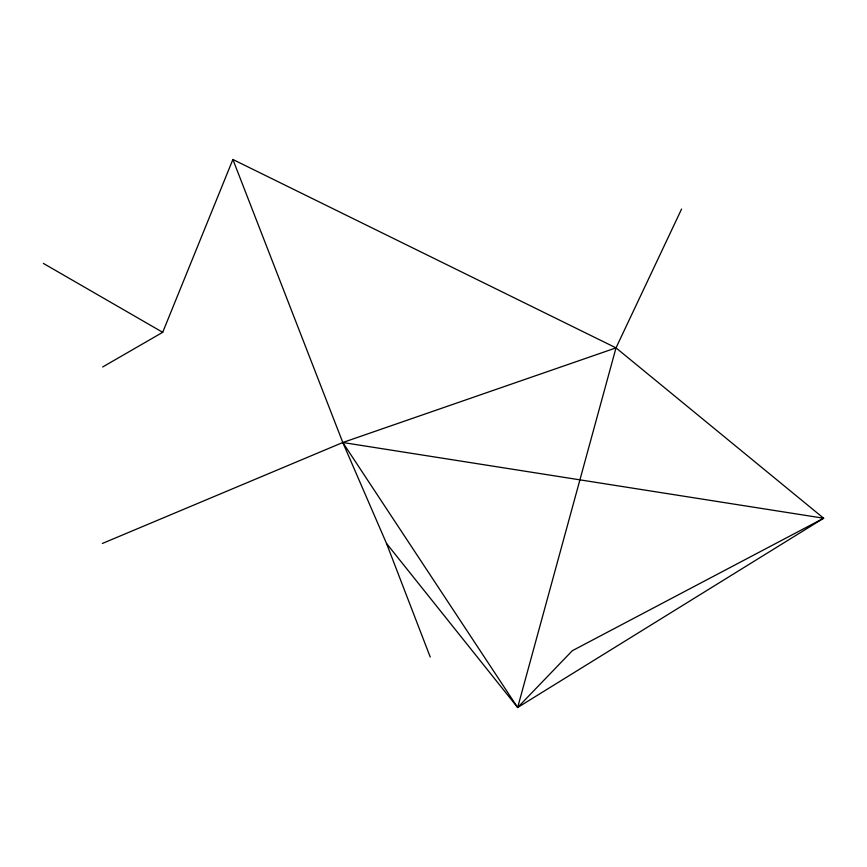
<?xml version="1.0" encoding="UTF-8"?>
<svg xmlns="http://www.w3.org/2000/svg" width="867" height="867" viewBox="0 0 867 867"><rect width="100%" height="100%" fill="white"/><g stroke="black" fill="none" stroke-linecap="round" stroke-linejoin="round"><path stroke-width="1.3" d="M102.674 366.969L162.703 332.31L232.887 159.485L342.801 442.506L386.509 543.457L517.653 707.515L616.014 347.873L681.581 209.055M102.371 543.457L342.801 442.506L517.653 707.515L572.296 650.727L823.65 518.228L616.014 347.873L232.887 159.485M517.653 707.515L823.65 518.228L342.801 442.506L616.014 347.873M43.35 263.395L162.703 332.31M386.509 543.457L430.227 657.034"/></g></svg>
